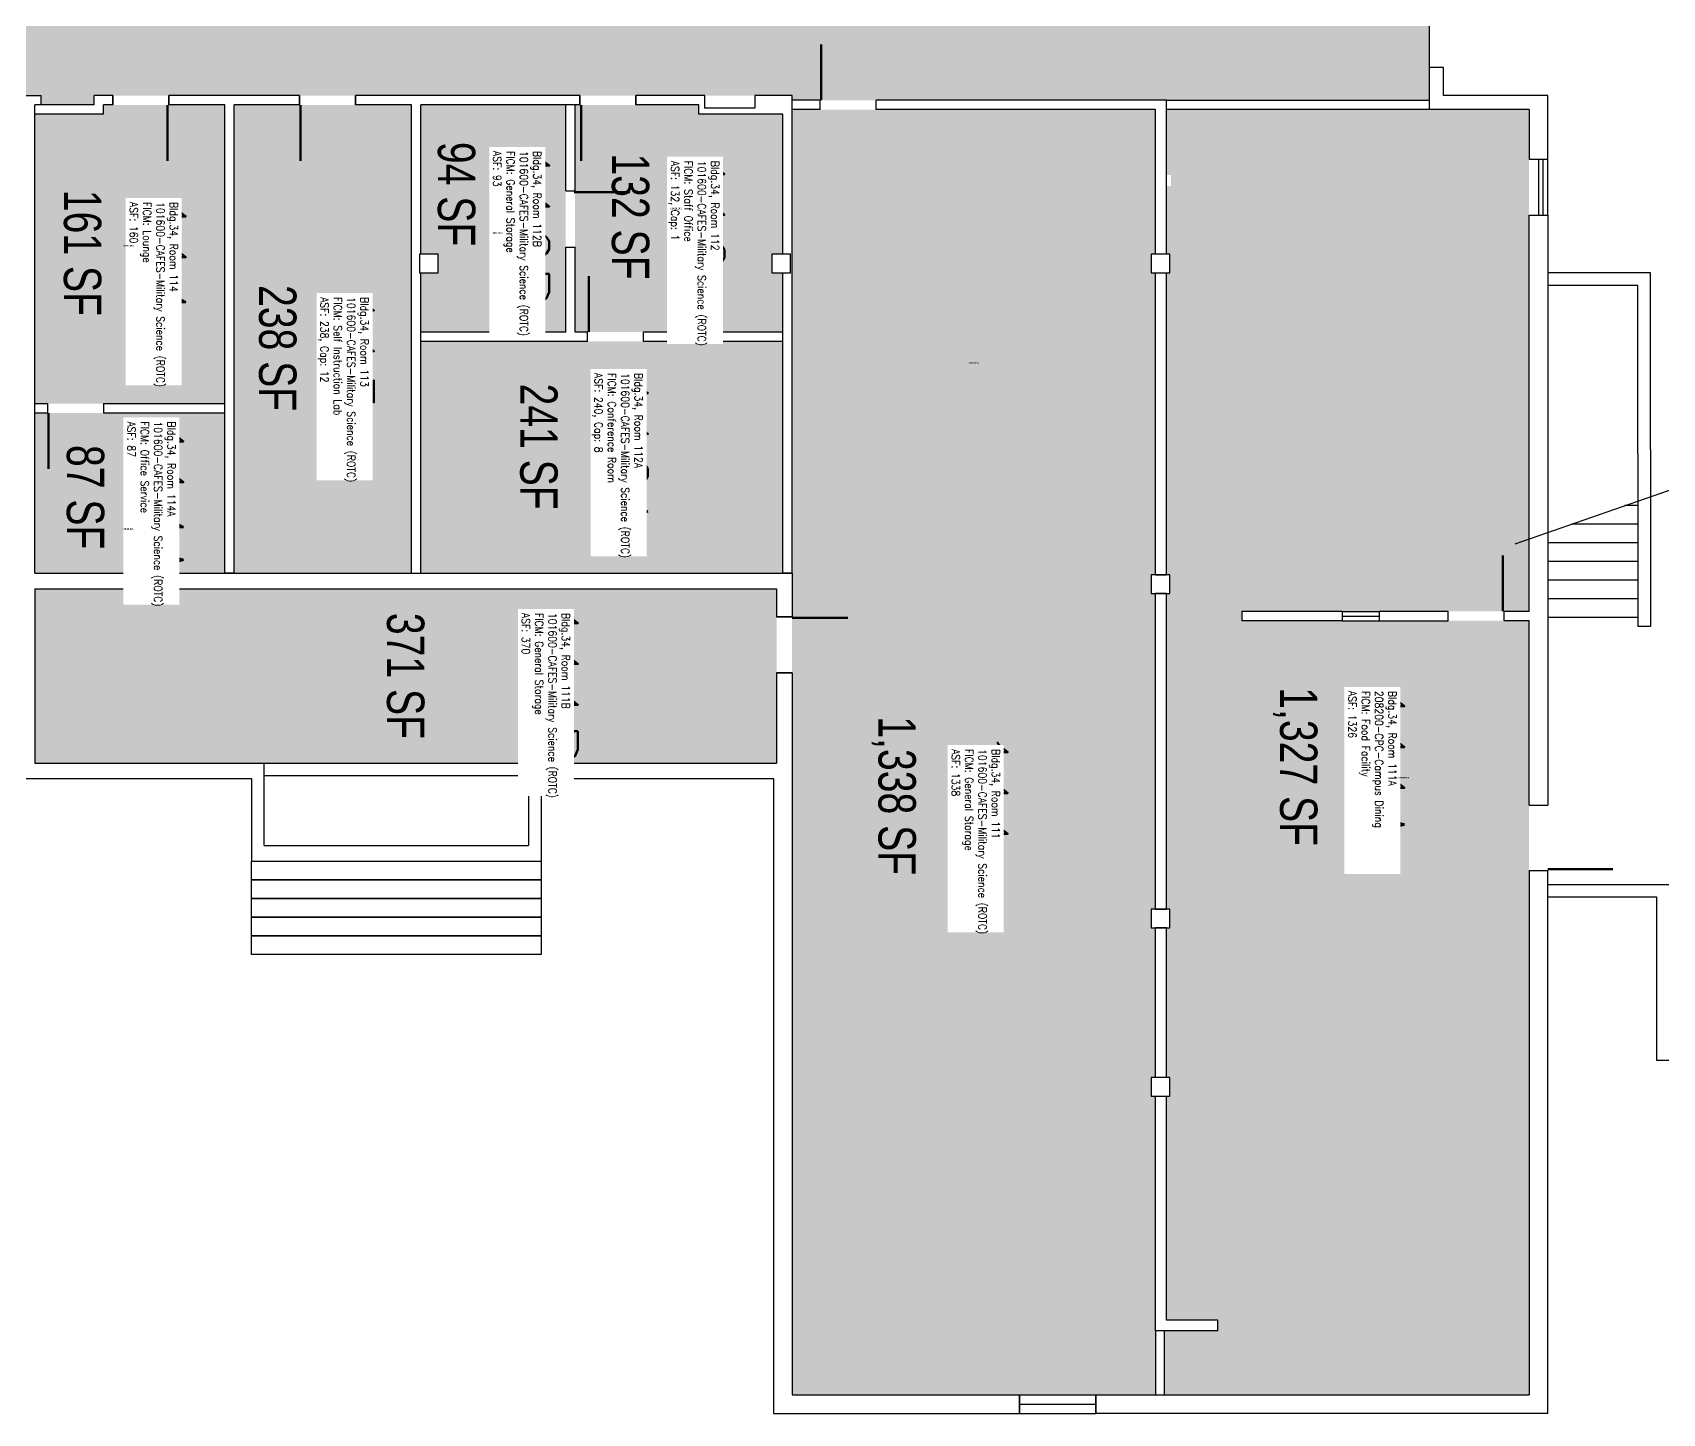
# Model space of a CAD drawing. Header units: inches. Extents: x -726 to 3772, y 0 to 2633.
# Drawn here: x 1200 to 2248, y 0 to 888 of the extents above; entities that cross this region are included whole.
import ezdxf
from ezdxf.enums import TextEntityAlignment as Align

# ---------------------------------------------------------------- set-up
doc = ezdxf.new("R2010")
doc.units = ezdxf.units.IN
doc.header["$LTSCALE"] = 10
doc.header["$MEASUREMENT"] = 0
for name, color, linetype in [('A-DOOR', 2, 'CONTINUOUS'), ('A-FLOR', 3, 'CONTINUOUS'), ('A-GLAZ', 1, 'CONTINUOUS'), ('A-IDEN-RNUM', 7, 'CONTINUOUS'), ('A-IDEN-SNUM', 4, 'CONTINUOUS'), ('A-IDEN-VNUM', 4, 'CONTINUOUS'), ('A-SITE', 3, 'CONTINUOUS'), ('A-WALL', 5, 'CONTINUOUS'), ('AREA-TEXT', 3, 'CONTINUOUS'), ('Rooms-Category-Color', 7, 'CONTINUOUS'), ('Rooms-College-Color', 7, 'CONTINUOUS'), ('Rooms-Department-Color', 7, 'CONTINUOUS'), ('Rooms-Division-Color', 7, 'CONTINUOUS'), ('Rooms-Information', 7, 'CONTINUOUS')]:
    doc.layers.add(name, color=color, linetype=linetype)
doc.styles.add('AREA', font='arial.ttf', dxfattribs={"width": 0.75, "height": 24})
doc.styles.add('ROOMSNUMBER', font='txt', dxfattribs={"height": 0.03})
doc.styles.add('ROOMVNUMBER', font='simplex.shx', dxfattribs={"width": 0.85})

msp = doc.modelspace()

# ---------------------------------------------------------------- hatches: boundary and pattern name
at = {"layer": 'Rooms-Category-Color', "true_color": 0xadadad}
h = msp.add_hatch(color=253, dxfattribs=at)
edge = h.paths.add_edge_path()
edge.add_line((2098, 925), (2098, 943))
edge.add_line((2098, 943), (-166, 943))
edge.add_line((-166, 943), (-227, 943))
edge.add_line((-227, 943), (-227, 909))
edge.add_line((-227, 909), (-227, 877))
edge.add_line((-227, 877), (-227, 847))
edge.add_line((-227, 847), (-227, 819))
edge.add_line((-227, 819), (-233, 819))
edge.add_line((-233, 819), (-233, 795))
edge.add_line((-233, 795), (-231, 759))
edge.add_line((-231, 759), (-231, 745))
edge.add_line((-231, 745), (-182.5, 745))
edge.add_line((-182.5, 745), (-146.5, 745))
edge.add_line((-146.5, 745), (-138.5, 745))
edge.add_line((-138.5, 745), (-138.5, 763))
edge.add_arc((-54.5, 763), 84, 90, 180, ccw=False)
edge.add_line((-54.5, 847), (12.5, 847))
edge.add_line((12.5, 847), (48.5, 847))
edge.add_line((48.5, 847), (173.5, 847))
edge.add_line((173.5, 847), (209.5, 847))
edge.add_line((209.5, 847), (369.5, 847))
edge.add_line((369.5, 847), (501.5, 847))
edge.add_line((501.5, 847), (543.5, 847))
edge.add_line((543.5, 847), (579.5, 847))
edge.add_line((579.5, 847), (725.5, 847))
edge.add_line((725.5, 847), (761.5, 847))
edge.add_line((761.5, 847), (813.5, 847))
edge.add_line((813.5, 847), (899.5, 847))
edge.add_line((899.5, 847), (935.5, 847))
edge.add_line((935.5, 847), (1088, 847))
edge.add_line((1088, 847), (1124, 847))
edge.add_line((1124, 847), (1206, 847))
edge.add_line((1206, 847), (1206, 841))
edge.add_line((1206, 841), (1240, 841))
edge.add_line((1240, 841), (1240, 847))
edge.add_line((1240, 847), (1252, 847))
edge.add_line((1252, 847), (1288, 847))
edge.add_line((1288, 847), (1372, 847))
edge.add_line((1372, 847), (1408, 847))
edge.add_line((1408, 847), (1552.1, 847))
edge.add_line((1552.1, 847), (1588.1, 847))
edge.add_line((1588.1, 847), (1632.5, 847))
edge.add_line((1632.5, 847), (1664.5, 847))
edge.add_line((1664.5, 847), (1688.5, 847))
edge.add_line((1688.5, 847), (1688.5, 844))
edge.add_line((1688.5, 844), (1929, 844))
edge.add_line((1929, 844), (1929, 844.1))
edge.add_line((1929, 844.1), (1989, 844))
edge.add_line((1989, 844), (2098, 844))
edge.add_line((2098, 844), (2098, 865))
edge.add_line((2098, 865), (2098, 925))
at = {"layer": 'Rooms-Category-Color', "true_color": 0xffe090}
for points in [[(1324, 841), (1288, 841), (1252, 841), (1246, 841), (1246, 835), (1202, 835), (1202, 649), (1324, 649)], [(2162, 503.5), (2162, 509.5), (1977.5, 509.5), (1977.5, 515.5), (2162, 515.5), (2162, 738.5), (2162, 838), (1929, 838), (1929, 796), (1932, 796), (1932, 789), (1929, 789), (1929, 745), (1931.2, 745), (1931.2, 733), (1929, 733), (1929, 601), (1929, 595), (1929, 539), (1931.2, 539), (1931.2, 527), (1929, 527), (1929, 324), (1931.2, 324), (1931.2, 312), (1929, 312), (1929, 216), (1931.2, 216), (1931.2, 204), (1929, 204), (1929, 60), (1962, 60), (1962, 53), (1927.5, 53), (1927.7, 12), (2162, 12), (2162, 108.5), (2162, 157.5), (2162, 349), (2162, 391), (2162, 454.5)]]:
    msp.add_hatch(color=41, dxfattribs=at).paths.add_polyline_path(points)
at = {"layer": 'Rooms-Category-Color', "true_color": 0xe3f498}
msp.add_hatch(color=61, dxfattribs=at).paths.add_polyline_path([(1444, 841), (1408, 841), (1372, 841), (1330, 841), (1330, 540), (1444, 540)])
at = {"layer": 'Rooms-Category-Color', "true_color": 0xe3c5e1}
for points in [[(1543.1, 749.6), (1543.1, 785.7), (1543.1, 841), (1450, 841), (1450, 745), (1461, 745), (1461, 733), (1450, 733), (1450, 695), (1543.1, 695)], [(1922, 838), (1688.5, 838), (1688.5, 540), (1688.5, 512), (1688.5, 476), (1688.5, 12), (1834.7, 12), (1883.7, 12), (1922, 12), (1922, 53), (1922, 204), (1919.2, 204), (1919.2, 216), (1922, 216), (1922, 312), (1919.2, 312), (1919.2, 324), (1922, 324), (1922, 527), (1919.2, 527), (1919.2, 539), (1922, 539), (1922, 733), (1919.2, 733), (1919.2, 745), (1922, 745)], [(1678.5, 476), (1678.5, 512), (1678.5, 530), (1202, 530), (1202, 418), (1341.2, 418), (1349.2, 418), (1519.2, 418), (1678.5, 418)]]:
    msp.add_hatch(color=254, dxfattribs=at).paths.add_polyline_path(points)
at = {"layer": 'Rooms-Category-Color', "true_color": 0xfa9ba3}
for points in [[(1675.5, 745), (1682.5, 745), (1682.5, 835), (1628.5, 835), (1628.5, 841), (1588.1, 841), (1552.1, 841), (1549.1, 841), (1549.1, 785.7), (1549.1, 749.6), (1549.1, 695), (1557.1, 695), (1593.1, 695), (1682.5, 695), (1682.5, 733), (1675.5, 733)], [(1682.5, 689), (1593.1, 689), (1557.1, 689), (1450, 689), (1450, 540), (1682.5, 540)], [(1324, 643), (1246, 643), (1210, 643), (1202, 643), (1202, 540), (1324, 540)]]:
    msp.add_hatch(color=241, dxfattribs=at).paths.add_polyline_path(points)
at = {"layer": 'Rooms-College-Color', "true_color": 0xadadad}
h = msp.add_hatch(color=253, dxfattribs=at)
edge = h.paths.add_edge_path()
edge.add_line((2098, 925), (2098, 943))
edge.add_line((2098, 943), (-166, 943))
edge.add_line((-166, 943), (-227, 943))
edge.add_line((-227, 943), (-227, 909))
edge.add_line((-227, 909), (-227, 877))
edge.add_line((-227, 877), (-227, 847))
edge.add_line((-227, 847), (-227, 819))
edge.add_line((-227, 819), (-233, 819))
edge.add_line((-233, 819), (-233, 795))
edge.add_line((-233, 795), (-231, 759))
edge.add_line((-231, 759), (-231, 745))
edge.add_line((-231, 745), (-182.5, 745))
edge.add_line((-182.5, 745), (-146.5, 745))
edge.add_line((-146.5, 745), (-138.5, 745))
edge.add_line((-138.5, 745), (-138.5, 763))
edge.add_arc((-54.5, 763), 84, 90, 180, ccw=False)
edge.add_line((-54.5, 847), (12.5, 847))
edge.add_line((12.5, 847), (48.5, 847))
edge.add_line((48.5, 847), (173.5, 847))
edge.add_line((173.5, 847), (209.5, 847))
edge.add_line((209.5, 847), (369.5, 847))
edge.add_line((369.5, 847), (501.5, 847))
edge.add_line((501.5, 847), (543.5, 847))
edge.add_line((543.5, 847), (579.5, 847))
edge.add_line((579.5, 847), (725.5, 847))
edge.add_line((725.5, 847), (761.5, 847))
edge.add_line((761.5, 847), (813.5, 847))
edge.add_line((813.5, 847), (899.5, 847))
edge.add_line((899.5, 847), (935.5, 847))
edge.add_line((935.5, 847), (1088, 847))
edge.add_line((1088, 847), (1124, 847))
edge.add_line((1124, 847), (1206, 847))
edge.add_line((1206, 847), (1206, 841))
edge.add_line((1206, 841), (1240, 841))
edge.add_line((1240, 841), (1240, 847))
edge.add_line((1240, 847), (1252, 847))
edge.add_line((1252, 847), (1288, 847))
edge.add_line((1288, 847), (1372, 847))
edge.add_line((1372, 847), (1408, 847))
edge.add_line((1408, 847), (1552.1, 847))
edge.add_line((1552.1, 847), (1588.1, 847))
edge.add_line((1588.1, 847), (1632.5, 847))
edge.add_line((1632.5, 847), (1664.5, 847))
edge.add_line((1664.5, 847), (1688.5, 847))
edge.add_line((1688.5, 847), (1688.5, 844))
edge.add_line((1688.5, 844), (1929, 844))
edge.add_line((1929, 844), (1929, 844.1))
edge.add_line((1929, 844.1), (1989, 844))
edge.add_line((1989, 844), (2098, 844))
edge.add_line((2098, 844), (2098, 865))
edge.add_line((2098, 865), (2098, 925))
at = {"layer": 'Rooms-College-Color', "true_color": 0xe3c5e1}
for points in [[(1324, 841), (1288, 841), (1252, 841), (1246, 841), (1246, 835), (1202, 835), (1202, 649), (1324, 649)], [(1444, 841), (1408, 841), (1372, 841), (1330, 841), (1330, 540), (1444, 540)], [(1543.1, 749.6), (1543.1, 785.7), (1543.1, 841), (1450, 841), (1450, 745), (1461, 745), (1461, 733), (1450, 733), (1450, 695), (1543.1, 695)], [(1675.5, 745), (1682.5, 745), (1682.5, 835), (1628.5, 835), (1628.5, 841), (1588.1, 841), (1552.1, 841), (1549.1, 841), (1549.1, 785.7), (1549.1, 749.6), (1549.1, 695), (1557.1, 695), (1593.1, 695), (1682.5, 695), (1682.5, 733), (1675.5, 733)], [(1922, 838), (1688.5, 838), (1688.5, 540), (1688.5, 512), (1688.5, 476), (1688.5, 12), (1834.7, 12), (1883.7, 12), (1922, 12), (1922, 53), (1922, 204), (1919.2, 204), (1919.2, 216), (1922, 216), (1922, 312), (1919.2, 312), (1919.2, 324), (1922, 324), (1922, 527), (1919.2, 527), (1919.2, 539), (1922, 539), (1922, 733), (1919.2, 733), (1919.2, 745), (1922, 745)], [(1682.5, 689), (1593.1, 689), (1557.1, 689), (1450, 689), (1450, 540), (1682.5, 540)], [(1324, 643), (1246, 643), (1210, 643), (1202, 643), (1202, 540), (1324, 540)], [(1678.5, 476), (1678.5, 512), (1678.5, 530), (1202, 530), (1202, 418), (1341.2, 418), (1349.2, 418), (1519.2, 418), (1678.5, 418)]]:
    msp.add_hatch(color=254, dxfattribs=at).paths.add_polyline_path(points)
at = {"layer": 'Rooms-College-Color', "true_color": 0xadadad}
msp.add_hatch(color=253, dxfattribs=at).paths.add_polyline_path([(2162, 503.5), (2162, 509.5), (1977.5, 509.5), (1977.5, 515.5), (2162, 515.5), (2162, 738.5), (2162, 838), (1929, 838), (1929, 796), (1932, 796), (1932, 789), (1929, 789), (1929, 745), (1931.2, 745), (1931.2, 733), (1929, 733), (1929, 601), (1929, 595), (1929, 539), (1931.2, 539), (1931.2, 527), (1929, 527), (1929, 324), (1931.2, 324), (1931.2, 312), (1929, 312), (1929, 216), (1931.2, 216), (1931.2, 204), (1929, 204), (1929, 60), (1962, 60), (1962, 53), (1927.5, 53), (1927.7, 12), (2162, 12), (2162, 108.5), (2162, 157.5), (2162, 349), (2162, 391), (2162, 454.5)])
at = {"layer": 'Rooms-Department-Color', "true_color": 0xacacac}
h = msp.add_hatch(color=253, dxfattribs=at)
edge = h.paths.add_edge_path()
edge.add_line((2098, 925), (2098, 943))
edge.add_line((2098, 943), (-166, 943))
edge.add_line((-166, 943), (-227, 943))
edge.add_line((-227, 943), (-227, 909))
edge.add_line((-227, 909), (-227, 877))
edge.add_line((-227, 877), (-227, 847))
edge.add_line((-227, 847), (-227, 819))
edge.add_line((-227, 819), (-233, 819))
edge.add_line((-233, 819), (-233, 795))
edge.add_line((-233, 795), (-231, 759))
edge.add_line((-231, 759), (-231, 745))
edge.add_line((-231, 745), (-182.5, 745))
edge.add_line((-182.5, 745), (-146.5, 745))
edge.add_line((-146.5, 745), (-138.5, 745))
edge.add_line((-138.5, 745), (-138.5, 763))
edge.add_arc((-54.5, 763), 84, 90, 180, ccw=False)
edge.add_line((-54.5, 847), (12.5, 847))
edge.add_line((12.5, 847), (48.5, 847))
edge.add_line((48.5, 847), (173.5, 847))
edge.add_line((173.5, 847), (209.5, 847))
edge.add_line((209.5, 847), (369.5, 847))
edge.add_line((369.5, 847), (501.5, 847))
edge.add_line((501.5, 847), (543.5, 847))
edge.add_line((543.5, 847), (579.5, 847))
edge.add_line((579.5, 847), (725.5, 847))
edge.add_line((725.5, 847), (761.5, 847))
edge.add_line((761.5, 847), (813.5, 847))
edge.add_line((813.5, 847), (899.5, 847))
edge.add_line((899.5, 847), (935.5, 847))
edge.add_line((935.5, 847), (1088, 847))
edge.add_line((1088, 847), (1124, 847))
edge.add_line((1124, 847), (1206, 847))
edge.add_line((1206, 847), (1206, 841))
edge.add_line((1206, 841), (1240, 841))
edge.add_line((1240, 841), (1240, 847))
edge.add_line((1240, 847), (1252, 847))
edge.add_line((1252, 847), (1288, 847))
edge.add_line((1288, 847), (1372, 847))
edge.add_line((1372, 847), (1408, 847))
edge.add_line((1408, 847), (1552.1, 847))
edge.add_line((1552.1, 847), (1588.1, 847))
edge.add_line((1588.1, 847), (1632.5, 847))
edge.add_line((1632.5, 847), (1664.5, 847))
edge.add_line((1664.5, 847), (1688.5, 847))
edge.add_line((1688.5, 847), (1688.5, 844))
edge.add_line((1688.5, 844), (1929, 844))
edge.add_line((1929, 844), (1929, 844.1))
edge.add_line((1929, 844.1), (1989, 844))
edge.add_line((1989, 844), (2098, 844))
edge.add_line((2098, 844), (2098, 865))
edge.add_line((2098, 865), (2098, 925))
at = {"layer": 'Rooms-Department-Color', "true_color": 0xe3c5e1}
for points in [[(1324, 841), (1288, 841), (1252, 841), (1246, 841), (1246, 835), (1202, 835), (1202, 649), (1324, 649)], [(1444, 841), (1408, 841), (1372, 841), (1330, 841), (1330, 540), (1444, 540)], [(1543.1, 749.6), (1543.1, 785.7), (1543.1, 841), (1450, 841), (1450, 745), (1461, 745), (1461, 733), (1450, 733), (1450, 695), (1543.1, 695)], [(1675.5, 745), (1682.5, 745), (1682.5, 835), (1628.5, 835), (1628.5, 841), (1588.1, 841), (1552.1, 841), (1549.1, 841), (1549.1, 785.7), (1549.1, 749.6), (1549.1, 695), (1557.1, 695), (1593.1, 695), (1682.5, 695), (1682.5, 733), (1675.5, 733)], [(1922, 838), (1688.5, 838), (1688.5, 540), (1688.5, 512), (1688.5, 476), (1688.5, 12), (1834.7, 12), (1883.7, 12), (1922, 12), (1922, 53), (1922, 204), (1919.2, 204), (1919.2, 216), (1922, 216), (1922, 312), (1919.2, 312), (1919.2, 324), (1922, 324), (1922, 527), (1919.2, 527), (1919.2, 539), (1922, 539), (1922, 733), (1919.2, 733), (1919.2, 745), (1922, 745)], [(1682.5, 689), (1593.1, 689), (1557.1, 689), (1450, 689), (1450, 540), (1682.5, 540)], [(1324, 643), (1246, 643), (1210, 643), (1202, 643), (1202, 540), (1324, 540)], [(1678.5, 476), (1678.5, 512), (1678.5, 530), (1202, 530), (1202, 418), (1341.2, 418), (1349.2, 418), (1519.2, 418), (1678.5, 418)]]:
    msp.add_hatch(color=254, dxfattribs=at).paths.add_polyline_path(points)
at = {"layer": 'Rooms-Department-Color', "true_color": 0x80bc67}
msp.add_hatch(color=83, dxfattribs=at).paths.add_polyline_path([(2162, 503.5), (2162, 509.5), (1977.5, 509.5), (1977.5, 515.5), (2162, 515.5), (2162, 738.5), (2162, 838), (1929, 838), (1929, 796), (1932, 796), (1932, 789), (1929, 789), (1929, 745), (1931.2, 745), (1931.2, 733), (1929, 733), (1929, 601), (1929, 595), (1929, 539), (1931.2, 539), (1931.2, 527), (1929, 527), (1929, 324), (1931.2, 324), (1931.2, 312), (1929, 312), (1929, 216), (1931.2, 216), (1931.2, 204), (1929, 204), (1929, 60), (1962, 60), (1962, 53), (1927.5, 53), (1927.7, 12), (2162, 12), (2162, 108.5), (2162, 157.5), (2162, 349), (2162, 391), (2162, 454.5)])
at = {"layer": 'Rooms-Division-Color', "true_color": 0xadadad}
h = msp.add_hatch(color=253, dxfattribs=at)
edge = h.paths.add_edge_path()
edge.add_line((2098, 925), (2098, 943))
edge.add_line((2098, 943), (-166, 943))
edge.add_line((-166, 943), (-227, 943))
edge.add_line((-227, 943), (-227, 909))
edge.add_line((-227, 909), (-227, 877))
edge.add_line((-227, 877), (-227, 847))
edge.add_line((-227, 847), (-227, 819))
edge.add_line((-227, 819), (-233, 819))
edge.add_line((-233, 819), (-233, 795))
edge.add_line((-233, 795), (-231, 759))
edge.add_line((-231, 759), (-231, 745))
edge.add_line((-231, 745), (-182.5, 745))
edge.add_line((-182.5, 745), (-146.5, 745))
edge.add_line((-146.5, 745), (-138.5, 745))
edge.add_line((-138.5, 745), (-138.5, 763))
edge.add_arc((-54.5, 763), 84, 90, 180, ccw=False)
edge.add_line((-54.5, 847), (12.5, 847))
edge.add_line((12.5, 847), (48.5, 847))
edge.add_line((48.5, 847), (173.5, 847))
edge.add_line((173.5, 847), (209.5, 847))
edge.add_line((209.5, 847), (369.5, 847))
edge.add_line((369.5, 847), (501.5, 847))
edge.add_line((501.5, 847), (543.5, 847))
edge.add_line((543.5, 847), (579.5, 847))
edge.add_line((579.5, 847), (725.5, 847))
edge.add_line((725.5, 847), (761.5, 847))
edge.add_line((761.5, 847), (813.5, 847))
edge.add_line((813.5, 847), (899.5, 847))
edge.add_line((899.5, 847), (935.5, 847))
edge.add_line((935.5, 847), (1088, 847))
edge.add_line((1088, 847), (1124, 847))
edge.add_line((1124, 847), (1206, 847))
edge.add_line((1206, 847), (1206, 841))
edge.add_line((1206, 841), (1240, 841))
edge.add_line((1240, 841), (1240, 847))
edge.add_line((1240, 847), (1252, 847))
edge.add_line((1252, 847), (1288, 847))
edge.add_line((1288, 847), (1372, 847))
edge.add_line((1372, 847), (1408, 847))
edge.add_line((1408, 847), (1552.1, 847))
edge.add_line((1552.1, 847), (1588.1, 847))
edge.add_line((1588.1, 847), (1632.5, 847))
edge.add_line((1632.5, 847), (1664.5, 847))
edge.add_line((1664.5, 847), (1688.5, 847))
edge.add_line((1688.5, 847), (1688.5, 844))
edge.add_line((1688.5, 844), (1929, 844))
edge.add_line((1929, 844), (1929, 844.1))
edge.add_line((1929, 844.1), (1989, 844))
edge.add_line((1989, 844), (2098, 844))
edge.add_line((2098, 844), (2098, 865))
edge.add_line((2098, 865), (2098, 925))
at = {"layer": 'Rooms-Division-Color', "true_color": 0xe3c5e1}
for points in [[(1324, 841), (1288, 841), (1252, 841), (1246, 841), (1246, 835), (1202, 835), (1202, 649), (1324, 649)], [(1444, 841), (1408, 841), (1372, 841), (1330, 841), (1330, 540), (1444, 540)], [(1543.1, 749.6), (1543.1, 785.7), (1543.1, 841), (1450, 841), (1450, 745), (1461, 745), (1461, 733), (1450, 733), (1450, 695), (1543.1, 695)], [(1675.5, 745), (1682.5, 745), (1682.5, 835), (1628.5, 835), (1628.5, 841), (1588.1, 841), (1552.1, 841), (1549.1, 841), (1549.1, 785.7), (1549.1, 749.6), (1549.1, 695), (1557.1, 695), (1593.1, 695), (1682.5, 695), (1682.5, 733), (1675.5, 733)], [(1922, 838), (1688.5, 838), (1688.5, 540), (1688.5, 512), (1688.5, 476), (1688.5, 12), (1834.7, 12), (1883.7, 12), (1922, 12), (1922, 53), (1922, 204), (1919.2, 204), (1919.2, 216), (1922, 216), (1922, 312), (1919.2, 312), (1919.2, 324), (1922, 324), (1922, 527), (1919.2, 527), (1919.2, 539), (1922, 539), (1922, 733), (1919.2, 733), (1919.2, 745), (1922, 745)], [(1682.5, 689), (1593.1, 689), (1557.1, 689), (1450, 689), (1450, 540), (1682.5, 540)], [(1324, 643), (1246, 643), (1210, 643), (1202, 643), (1202, 540), (1324, 540)], [(1678.5, 476), (1678.5, 512), (1678.5, 530), (1202, 530), (1202, 418), (1341.2, 418), (1349.2, 418), (1519.2, 418), (1678.5, 418)]]:
    msp.add_hatch(color=254, dxfattribs=at).paths.add_polyline_path(points)
at = {"layer": 'Rooms-Division-Color', "true_color": 0x80bc67}
msp.add_hatch(color=83, dxfattribs=at).paths.add_polyline_path([(2162, 503.5), (2162, 509.5), (1977.5, 509.5), (1977.5, 515.5), (2162, 515.5), (2162, 738.5), (2162, 838), (1929, 838), (1929, 796), (1932, 796), (1932, 789), (1929, 789), (1929, 745), (1931.2, 745), (1931.2, 733), (1929, 733), (1929, 601), (1929, 595), (1929, 539), (1931.2, 539), (1931.2, 527), (1929, 527), (1929, 324), (1931.2, 324), (1931.2, 312), (1929, 312), (1929, 216), (1931.2, 216), (1931.2, 204), (1929, 204), (1929, 60), (1962, 60), (1962, 53), (1927.5, 53), (1927.7, 12), (2162, 12), (2162, 108.5), (2162, 157.5), (2162, 349), (2162, 391), (2162, 454.5)])

# ---------------------------------------------------------------- linework, layer by layer
at = {"layer": 'A-DOOR'}
msp.add_line((2098, 865), (2098, 925), dxfattribs=at)
msp.add_line((2098, 865), (2098, 925), dxfattribs=at)
for points in [[(1707.2, 844, 1.5, 1.5, 0), (1707.2, 880, 0, 0, 0), (1706.5, 880, 0, 0, -0.414214), (1742.5, 844, 0, 0, -0.414214)], [(1287.2, 841, 1.5, 1.5, 0), (1287.2, 805, 0, 0, 0), (1288, 805, 0, 0, -0.414214), (1252, 841, 0, 0, -0.414214)], [(1372.7, 841, 1.5, 1.5, 0), (1372.7, 805, 0, 0, 0), (1372, 805, 0, 0, 0.414214), (1408, 841, 0, 0, 0.414214)], [(1552.9, 841, 1.5, 1.5, 0), (1552.9, 805, 0, 0, 0), (1552.1, 805, 0, 0, 0.414214), (1588.1, 841, 0, 0, 0.414214)], [(1548.4, 784.9, 1.5, 1.5, 0), (1584.4, 784.9, 0, 0, 0), (1584.4, 785.7, 0, 0, -0.414214), (1548.4, 749.7, 0, 0, -0.414214)], [(1557.9, 695, 1.5, 1.5, 0), (1557.9, 731, 0, 0, 0), (1557.1, 731, 0, 0, -0.414214), (1593.1, 695, 0, 0, -0.414214)], [(1210.8, 643, 1.5, 1.5, 0), (1210.8, 607, 0, 0, 0), (1210, 607, 0, 0, 0.414214), (1246, 643, 0, 0, 0.414214)], [(2145.2, 515.5, 1.5, 1.5, 0), (2145.2, 551.5, 0, 0, 0), (2146, 551.5, 0, 0, 0.414214), (2110, 515.5, 0, 0, 0.414214)], [(1688.5, 511.3, 1.5, 1.5, 0), (1724.5, 511.3, 0, 0, 0), (1724.5, 512, 0, 0, -0.414214), (1688.5, 476, 0, 0, -0.414214)], [(2174, 349.8, 1.5, 1.5, 0), (2216, 349.8, 0, 0, 0), (2216, 349, 0, 0, 0.414214), (2174, 391, 0, 0, 0.414214)]]:
    msp.add_lwpolyline(points, format="xyseb", dxfattribs=at)
at = {"layer": 'A-FLOR'}
for p, q in [((2240, 733), (2174, 733)), ((2232, 725), (2174, 725)), ((2232, 725), (2174, 725)), ((2232, 616.7), (2232, 725)), ((2240, 619.5), (2240, 733)), ((2240, 619.5), (2240, 505.7)), ((2232, 616.7), (2232, 505.7)), ((2153.1, 558.8), (2256.5, 595)), ((2232, 583.5), (2223.6, 583.5)), ((2232, 571.5), (2189.3, 571.5)), ((2232, 559.5), (2174, 559.5)), ((2232, 547.5), (2174, 547.5)), ((2232, 535.5), (2174, 535.5)), ((2232, 523.5), (2174, 523.5)), ((2232, 511.5), (2174, 511.5)), ((2240, 505.7), (2232, 505.7)), ((1341.2, 355), (1527.2, 355)), ((1341.2, 343), (1341.2, 355)), ((1341.2, 355), (1527.2, 355)), ((1341.2, 343), (1341.2, 355)), ((1527.2, 355), (1527.2, 343)), ((1527.2, 355), (1527.2, 343)), ((1527.2, 343), (1341.2, 343)), ((1341.2, 343), (1527.2, 343)), ((1341.2, 331), (1341.2, 343)), ((1527.2, 343), (1341.2, 343)), ((1341.2, 343), (1527.2, 343)), ((1341.2, 331), (1341.2, 343)), ((1527.2, 343), (1527.2, 331)), ((1527.2, 343), (1527.2, 331)), ((1527.2, 331), (1341.2, 331)), ((1341.2, 331), (1527.2, 331)), ((1341.2, 319), (1341.2, 331)), ((1527.2, 331), (1341.2, 331)), ((1341.2, 331), (1527.2, 331)), ((1341.2, 319), (1341.2, 331)), ((1527.2, 331), (1527.2, 319)), ((1527.2, 331), (1527.2, 319)), ((1527.2, 319), (1341.2, 319)), ((1341.2, 319), (1527.2, 319)), ((1341.2, 307), (1341.2, 319)), ((1527.2, 319), (1341.2, 319)), ((1341.2, 319), (1527.2, 319)), ((1341.2, 307), (1341.2, 319)), ((1527.2, 319), (1527.2, 307)), ((1527.2, 319), (1527.2, 307)), ((1527.2, 307), (1341.2, 307)), ((1341.2, 307), (1527.2, 307)), ((1341.2, 295), (1341.2, 307)), ((1527.2, 307), (1341.2, 307)), ((1341.2, 307), (1527.2, 307)), ((1341.2, 295), (1341.2, 307)), ((1527.2, 307), (1527.2, 295)), ((1527.2, 307), (1527.2, 295)), ((1527.2, 295), (1341.2, 295)), ((1527.2, 295), (1341.2, 295))]:
    msp.add_line(p, q, dxfattribs=at)
at = {"layer": 'A-GLAZ'}
for p, q in [((2168, 806.1), (2168, 770.1)), ((2171, 770.1), (2171, 806.1)), ((2174, 770.1), (2174, 806.1)), ((2041.9, 515.5), (2065.7, 515.5)), ((2041.9, 512.5), (2065.7, 512.5)), ((2041.9, 509.5), (2065.7, 509.5)), ((1834.7, 12), (1883.7, 12)), ((1834.7, 0), (1834.7, 12)), ((1883.7, 0), (1883.7, 12)), ((1834.7, 6), (1883.7, 6)), ((1834.7, 0), (1883.7, 0))]:
    msp.add_line(p, q, dxfattribs=at)
at = {"layer": 'A-SITE'}
for p, q in [((2174, 340), (2252, 340)), ((2174, 332), (2244, 332)), ((2244, 332), (2244, 227)), ((2244, 227), (2292, 227))]:
    msp.add_line(p, q, dxfattribs=at)
at = {"layer": 'A-WALL'}
for p, q in [((2098, 847), (2098, 865)), ((2098, 838), (2098, 865)), ((2098, 847), (2098, 865)), ((2098, 838), (2098, 865)), ((2107, 865), (2098, 865)), ((2107, 847), (2107, 865)), ((2107, 847), (2107, 865)), ((1124, 847), (1202, 847)), ((1124, 847), (1206, 847)), ((1202, 540), (1202, 841)), ((1202, 540), (1202, 841)), ((1240, 841), (1202, 841)), ((1202, 835), (1202, 841)), ((1206, 841), (1202, 841)), ((1206, 841), (1206, 847)), ((1240, 841), (1240, 847)), ((1252, 847), (1240, 847)), ((1246, 835), (1246, 841)), ((1252, 841), (1246, 841)), ((1252, 847), (1252, 841)), ((1252, 841), (1252, 847)), ((1288, 847), (1288, 841)), ((1372, 847), (1288, 847)), ((1288, 841), (1288, 847)), ((1324, 841), (1288, 841)), ((1324, 540), (1324, 841)), ((1330, 540), (1330, 841)), ((1372, 841), (1330, 841)), ((1372, 847), (1372, 841)), ((1372, 847), (1372, 841)), ((1372, 841), (1372, 847)), ((1408, 847), (1408, 841)), ((1552.1, 847), (1408, 847)), ((1408, 841), (1408, 847)), ((1444, 841), (1408, 841)), ((1444, 540), (1444, 841)), ((1552.1, 841), (1450, 841)), ((1450, 745), (1450, 841)), ((1543.1, 785.7), (1543.1, 841)), ((1549.1, 785.7), (1549.1, 841)), ((1552.1, 847), (1552.1, 841)), ((1552.1, 841), (1552.1, 847)), ((1632.5, 847), (1588.1, 847)), ((1588.1, 847), (1588.1, 841)), ((1588.1, 841), (1588.1, 847)), ((1628.5, 841), (1588.1, 841)), ((1628.5, 835), (1628.5, 841)), ((1632.5, 839), (1632.5, 847)), ((1664.5, 839), (1632.5, 839)), ((1688.5, 847), (1664.5, 847)), ((1664.5, 847), (1664.5, 839)), ((1688.5, 540), (1688.5, 847)), ((1706.5, 844), (1688.5, 844)), ((1706.5, 838), (1688.5, 838)), ((1706.5, 838), (1706.5, 844)), ((1929, 844), (1742.5, 844)), ((1742.5, 838), (1742.5, 844)), ((1922, 838), (1742.5, 838)), ((1922, 745), (1922, 838)), ((1929, 745), (1929, 844)), ((1929, 844), (2098, 844)), ((2098, 838), (1929, 838)), ((2098, 838), (2098, 844)), ((2162, 838), (2098, 838)), ((2162, 838), (2098, 838)), ((2174, 847), (2107, 847)), ((2174, 847), (2107, 847)), ((2162, 838), (2162, 806.1)), ((2174, 806.1), (2174, 847)), ((1246, 835), (1202, 835)), ((1682.5, 835), (1628.5, 835)), ((1682.5, 745), (1682.5, 835)), ((2162, 806.1), (2174, 806.1)), ((1543.1, 785.7), (1549.1, 785.7)), ((1549.1, 785.7), (1548.4, 785.7)), ((2162, 770.1), (2174, 770.1)), ((2162, 515.5), (2162, 770.1)), ((2174, 770.1), (2174, 391)), ((1461, 745), (1449, 745)), ((1449, 745), (1449, 733)), ((1461, 745), (1449, 745)), ((1449, 745), (1449, 733)), ((1461, 733), (1461, 745)), ((1461, 733), (1461, 745)), ((1543.1, 749.6), (1549.1, 749.6)), ((1543.1, 695), (1543.1, 749.6)), ((1549.1, 695), (1549.1, 749.7)), ((1675.5, 745), (1675.5, 733)), ((1687.5, 745), (1675.5, 745)), ((1675.5, 745), (1675.5, 733)), ((1687.5, 745), (1675.5, 745)), ((1687.5, 733), (1687.5, 745)), ((1687.5, 733), (1687.5, 745)), ((1931.2, 745), (1919.2, 745)), ((1919.2, 745), (1919.2, 733)), ((1919.2, 745), (1919.2, 733)), ((1931.2, 745), (1919.2, 745)), ((1929, 745), (1922, 745)), ((1931.2, 733), (1931.2, 745)), ((1931.2, 733), (1931.2, 745)), ((1449, 733), (1461, 733)), ((1449, 733), (1461, 733)), ((1450, 540), (1450, 733)), ((1675.5, 733), (1687.5, 733)), ((1675.5, 733), (1687.5, 733)), ((1682.5, 540), (1682.5, 733)), ((1919.2, 733), (1931.2, 733)), ((1919.2, 733), (1931.2, 733)), ((1922, 539), (1922, 733)), ((1922, 733), (1929, 733)), ((1929, 539), (1929, 733)), ((1543.1, 695), (1450, 695)), ((1557.1, 695), (1549.1, 695)), ((1557.1, 689), (1557.1, 695)), ((1682.5, 695), (1593.1, 695)), ((1593.1, 689), (1593.1, 695)), ((1557.1, 689), (1450, 689)), ((1682.5, 689), (1593.1, 689)), ((1202, 649), (1210, 649)), ((1202, 643), (1210, 643)), ((1210, 649), (1210, 643)), ((1246, 649), (1246, 643)), ((1246, 649), (1324, 649)), ((1246, 643), (1324, 643)), ((1202, 540), (1688.5, 540)), ((1202, 540), (1688.5, 540)), ((1330, 540), (1324, 540)), ((1444, 540), (1450, 540)), ((1688.5, 540), (1682.5, 540)), ((1688.5, 540), (1688.5, 512)), ((1688.5, 540), (1688.5, 512)), ((1931.2, 539), (1919.2, 539)), ((1919.2, 539), (1919.2, 527)), ((1919.2, 539), (1919.2, 527)), ((1931.2, 539), (1919.2, 539)), ((1922, 539), (1929, 539)), ((1931.2, 527), (1931.2, 539)), ((1931.2, 527), (1931.2, 539)), ((1202, 530), (1678.5, 530)), ((1202, 530), (1202, 418)), ((1202, 530), (1678.5, 530)), ((1202, 528), (1202, 418)), ((1678.5, 530), (1678.5, 512)), ((1678.5, 530), (1678.5, 512)), ((1919.2, 527), (1931.2, 527)), ((1919.2, 527), (1931.2, 527)), ((1922, 324), (1922, 527)), ((1929, 527), (1922, 527)), ((1929, 324), (1929, 527)), ((2041.9, 515.5), (1977.5, 515.5)), ((1977.5, 515.5), (1977.5, 509.5)), ((2041.9, 515.5), (2041.9, 509.5)), ((2110, 515.5), (2065.7, 515.5)), ((2065.7, 515.5), (2065.7, 509.5)), ((2110, 509.5), (2110, 515.5)), ((2162, 515.5), (2146, 515.5)), ((2146, 509.5), (2146, 515.5)), ((1678.5, 512), (1688.5, 512)), ((1688.5, 512), (1678.5, 512)), ((1678.5, 512), (1688.5, 512)), ((2041.9, 509.5), (1977.5, 509.5)), ((2065.7, 509.5), (2110, 509.5)), ((2162, 509.5), (2146, 509.5)), ((2162, 391), (2162, 509.5)), ((1688.5, 476), (1678.5, 476)), ((1678.5, 476), (1688.5, 476)), ((1678.5, 476), (1678.5, 418)), ((1678.5, 476), (1678.5, 418)), ((1678.5, 476), (1688.5, 476)), ((1688.5, 476), (1688.5, 12)), ((1688.5, 476), (1688.5, 12)), ((1202, 418), (1341.2, 418)), ((1282, 418), (1341.2, 418)), ((1341.2, 418), (1349.2, 418)), ((1349.2, 365), (1349.2, 418)), ((1349.2, 365), (1349.2, 418)), ((1349.2, 418), (1519.2, 418)), ((1349.2, 410), (1519.2, 410)), ((1519.2, 418), (1519.2, 365)), ((1519.2, 418), (1678.5, 418)), ((1527.2, 418), (1678.5, 418)), ((1192, 408), (1341.2, 408)), ((1276, 408), (1341.2, 408)), ((1341.2, 408), (1341.2, 355)), ((1341.2, 408), (1341.2, 355)), ((1341.2, 408), (1341.2, 355)), ((1341.2, 408), (1341.2, 355)), ((1341.2, 408), (1341.2, 355)), ((1341.2, 408), (1341.2, 355)), ((1519.2, 408), (1519.2, 365)), ((1527.2, 408), (1527.2, 355)), ((1527.2, 408), (1676.5, 408)), ((1527.2, 408), (1527.2, 355)), ((1527.2, 408), (1676.5, 408)), ((1676.5, 408), (1676.5, 0)), ((1676.5, 408), (1676.5, 0)), ((2162, 391), (2174, 391)), ((1349.2, 365), (1519.2, 365)), ((1341.2, 355), (1349.2, 355)), ((1341.2, 355), (1349.2, 355)), ((1341.2, 355), (1527.2, 355)), ((1519.2, 355), (1527.2, 355)), ((1519.2, 355), (1527.2, 355)), ((2162, 349), (2174, 349)), ((2162, 349), (2162, 12)), ((2174, 0), (2174, 349)), ((1919.2, 324), (1919.2, 312)), ((1931.2, 324), (1919.2, 324)), ((1931.2, 324), (1919.2, 324)), ((1919.2, 324), (1919.2, 312)), ((1922, 324), (1929, 324)), ((1931.2, 312), (1931.2, 324)), ((1931.2, 312), (1931.2, 324)), ((1919.2, 312), (1931.2, 312)), ((1919.2, 312), (1931.2, 312)), ((1922, 216), (1922, 312)), ((1929, 312), (1922, 312)), ((1929, 216), (1929, 312)), ((1931.2, 216), (1919.2, 216)), ((1919.2, 216), (1919.2, 204)), ((1919.2, 216), (1919.2, 204)), ((1931.2, 216), (1919.2, 216)), ((1929, 216), (1922, 216)), ((1931.2, 204), (1931.2, 216)), ((1931.2, 204), (1931.2, 216)), ((1919.2, 204), (1931.2, 204)), ((1919.2, 204), (1931.2, 204)), ((1922, 53), (1922, 204)), ((1922, 204), (1929, 204)), ((1929, 60), (1929, 204)), ((1962, 53), (1922, 53)), ((1922, 53), (1922, 12)), ((1927.5, 53), (1927.5, 12)), ((1962, 60), (1929, 60)), ((1962, 53), (1962, 60)), ((1688.5, 12), (1834.7, 12)), ((1688.5, 12), (1834.7, 12)), ((1834.7, 12), (1834.7, 0)), ((1883.7, 12), (1883.7, 0)), ((1883.7, 12), (1927.5, 12)), ((1927.5, 12), (2162, 12)), ((2174, 0), (1883.7, 0)), ((1676.5, 0), (1834.7, 0)), ((1676.5, 0), (1834.7, 0))]:
    msp.add_line(p, q, dxfattribs=at)

# ---------------------------------------------------------------- texts
at = {"layer": 'A-IDEN-RNUM', "style": 'ROOMSNUMBER', "width": 0.85}
for s, p in [('0112-00', (1614.1, 774.4)), ('0112-B0', (1498.8, 758.7)), ('0114-00', (1262.1, 750.5)), ('0113-00', (1392.7, 675.1)), ('0111-00', (1804.8, 675.1)), ('0112-A0', (1568.3, 621.3)), ('0114-A0', (1262.1, 568.5)), ('0111-B0', (1532.9, 469.3)), ('0111-A0', (2081.2, 408.6))]:
    msp.add_text(s, height=0.96, dxfattribs=at).set_placement(p, align=Align.MIDDLE)
at = {"layer": 'A-IDEN-SNUM', "style": 'ROOMSNUMBER', "width": 0.85}
for s, p in [('0340011200', (1614.1, 774.4)), ('03400112B0', (1498.8, 758.7)), ('0340011400', (1262.1, 750.5)), ('0340011300', (1392.7, 675.1)), ('0340011100', (1804.8, 675.1)), ('03400112A0', (1568.3, 621.3)), ('03400114A0', (1262.1, 568.5)), ('03400111B0', (1532.9, 469.3)), ('03400111A0', (2081.2, 408.6))]:
    msp.add_text(s, height=0.96, dxfattribs=at).set_placement(p, align=Align.MIDDLE)
at = {"layer": 'A-IDEN-VNUM', "style": 'ROOMVNUMBER', "width": 0.85}
for s, p in [('112B', (1514.5, 763.3)), ('112', (1627, 771.6)), ('114', (1280.9, 744.4)), ('113', (1401.8, 684)), ('112A', (1577.9, 619.1)), ('114A', (1279.4, 588)), ('111B', (1532.9, 469.3)), ('111A', (2063.9, 417.8)), ('111', (1809.1, 400))]:
    msp.add_text(s, height=36, rotation=270, dxfattribs=at).set_placement(p, align=Align.MIDDLE)
at = {"layer": 'AREA-TEXT', "style": 'AREA', "width": 0.75}
for s, p in [('94 SF', (1472.9, 783.7)), ('132 SF', (1584.7, 769.3)), ('161 SF', (1232.6, 745.9)), ('238 SF', (1358, 684.7)), ('241 SF', (1525.8, 621.4)), ('87 SF', (1234.5, 588.9)), ('371 SF', (1440.2, 474)), ('1,327 SF', (2014, 415.7)), ('1,338 SF', (1756, 397))]:
    msp.add_text(s, height=24, rotation=270, dxfattribs=at).set_placement(p, align=Align.MIDDLE_CENTER)

# ---------------------------------------------------------------- next in the draw order: texts
at = {"layer": 'Rooms-Information', "width": 115.2, "attachment_point": 7, "rotation": 270, "style": 'ROOMVNUMBER', "bg_fill": 3, "box_fill_scale": 1.5, "bg_fill_color": 256, "bg_fill_true_color": 13158600, "bg_fill_transparency": 0}
for s, insert, char_height in [('Bldg.34, Room 112B^M^J101600-CAFES-Military Science (ROTC)^M^JFICM: General Storage^M^JASF: 93', (1496.5, 811.4), 5.143), ('Bldg.34, Room 112^M^J101600-CAFES-Military Science (ROTC)^M^JFICM: Staff Office^M^JASF: 132, Cap: 1', (1609, 805.1), 5.143), ('Bldg.34, Room 114^M^J101600-CAFES-Military Science (ROTC)^M^JFICM: Lounge^M^JASF: 160', (1262.9, 778.6), 5.143), ('Bldg.34, Room 113^M^J101600-CAFES-Military Science (ROTC)^M^JFICM: Self Instruction Lab^M^JASF: 238, Cap: 12', (1383.8, 717.5), 5.1429), ('Bldg.34, Room 112A^M^J101600-CAFES-Military Science (ROTC)^M^JFICM: Conference Room^M^JASF: 240, Cap: 8', (1559.9, 668.7), 5.1429), ('Bldg.34, Room 114A^M^J101600-CAFES-Military Science (ROTC)^M^JFICM: Office Service^M^JASF: 87', (1261.4, 637.6), 5.143), ('Bldg.34, Room 111B^M^J101600-CAFES-Military Science (ROTC)^M^JFICM: General Storage^M^JASF: 370', (1514.9, 514.5), 5.143), ('Bldg.34, Room 111A^M^J208200-CPC-Campus Dining^M^JFICM: Food Facility^M^JASF: 1326', (2045.9, 464.4), 5.143), ('Bldg.34, Room 111^M^J101600-CAFES-Military Science (ROTC)^M^JFICM: General Storage^M^JASF: 1338', (1791.1, 427), 5.143)]:
    msp.add_mtext(s, dxfattribs=dict(at, insert=insert, char_height=char_height))

doc.saveas('drawing.dxf')
